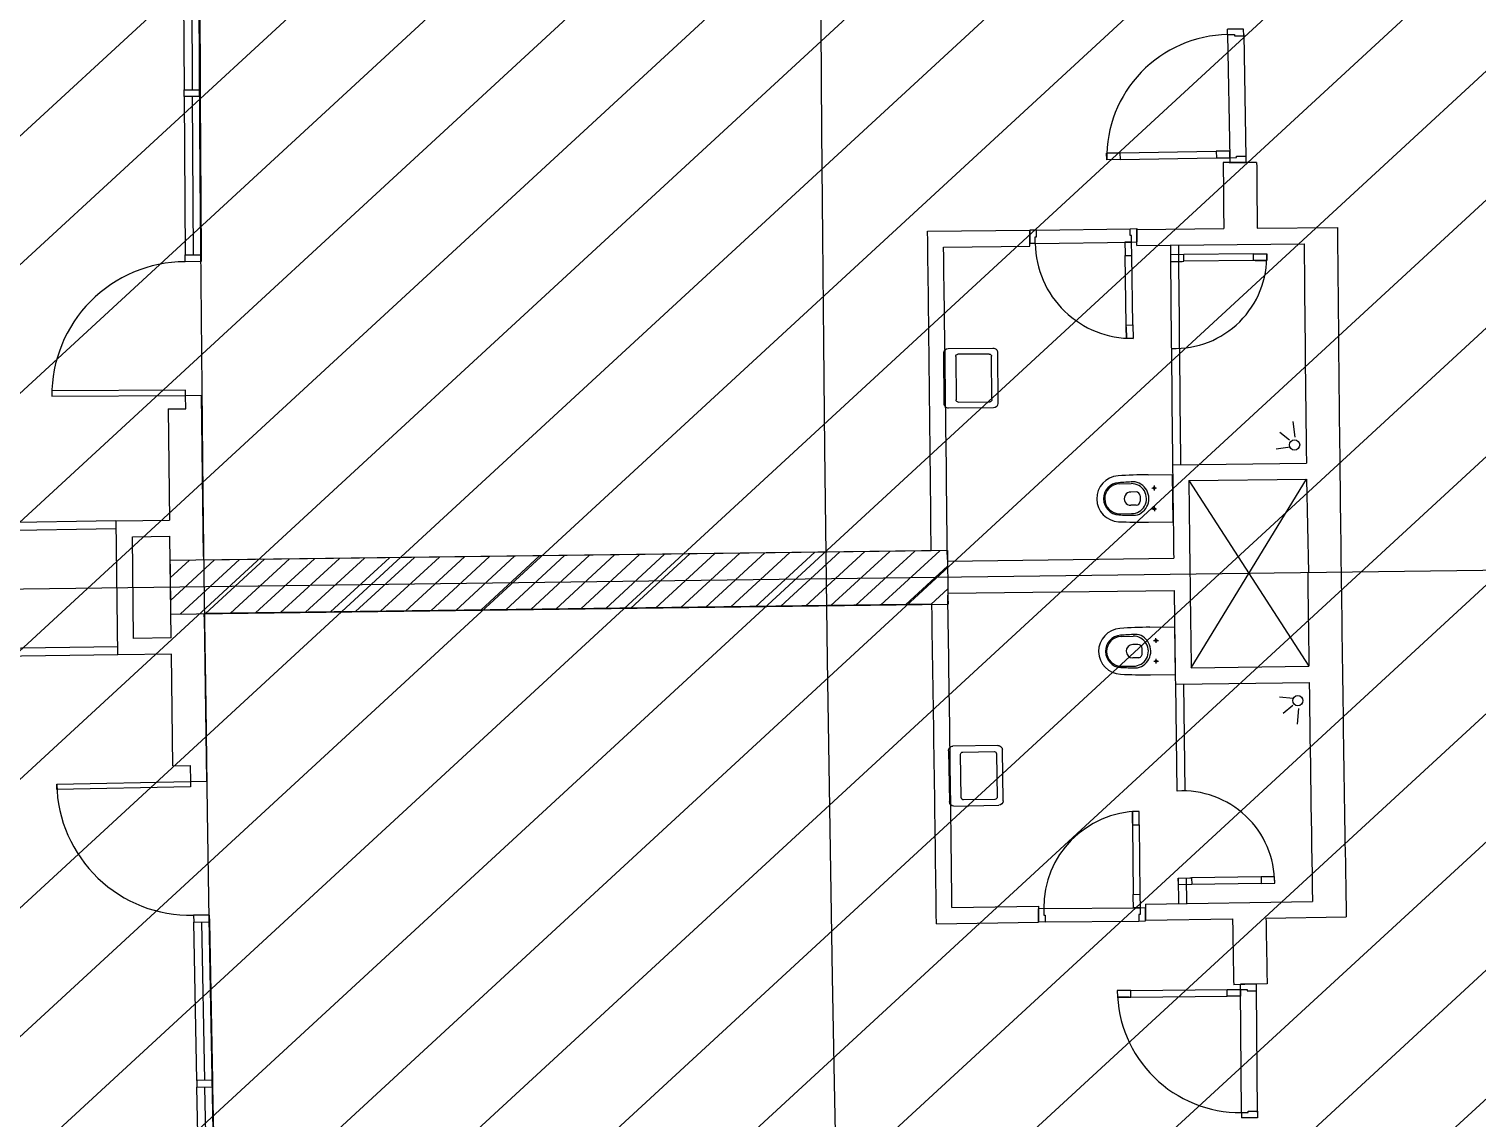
# Model space of a CAD drawing. Extents: x -678889171 to 586587, y -792238163 to 335485.
# Drawn here: x -678785252 to -678774428, y -792058257 to -792050115 of the extents above; entities that cross this region are included whole.
import ezdxf
from ezdxf.enums import TextEntityAlignment as Align

# ---------------------------------------------------------------- set-up
doc = ezdxf.new("R2010")
doc.units = 0
doc.header["$MEASUREMENT"] = 0
for name, color, linetype in [('A-FLOR-PATT', 252, 'Continuous'), ('A-SITE-PATT', 252, 'Continuous'), ('A-WALL', 252, 'Continuous')]:
    doc.layers.add(name, color=color, linetype=linetype)
doc.layers.add('BASEMENT3 LAYOUT$0$HATCH7', color=252, linetype='Continuous', lineweight=15)
doc.styles.add('Ground floor Towers$0$$Bas01-Rname$0$EN-SC', font='swissc.ttf')
doc.styles.add('Ground floor Towers$0$$Bas01-Rname$0$EN-SCL', font='swisscl.ttf')
doc.styles.add('Ground floor Towers$0$04-Ground Floor$0$V2-lower ground$0$LEVEL  FOR LICENSE LOWER GR$0$$LG- LEVEL$0$AR-SR', font='sarb.shx')

# ---------------------------------------------------------------- blocks, each defined once
blk = doc.blocks.new('A$C61C61320')
at = {"layer": 'BASEMENT3 LAYOUT$0$HATCH7'}
h = blk.add_hatch(dxfattribs=at)
h.set_pattern_fill('JIS_WOOD', color=256, scale=1000, style=0)
h.set_pattern_definition([(45, (-95575.72641586163, -175160.5677797335), (-499.9999991609842, 499.9999991609843), [])])
edge = h.paths.add_edge_path()
edge.add_line((-93671.42387769371, -154054.9431899884), (-93352.28011348587, -174711.9075518902))
edge.add_line((-93352.28011348587, -174711.9075518902), (-49398.28305342048, -174321.9428492732))
edge.add_arc((-49194.7644366367, -173977.2776182104), 400.2673467584944, 239.4389137010584, 436.7722825904112)
edge.add_line((-49103.17453308101, -173587.6300358392), (-49353.17453308101, -169321.0603725039))
edge.add_arc((765187.6152318742, -69570.4512780355), 820625.9088071947, 178.5717505264322, 186.9818142228341, ccw=False)
edge.add_line((-55183.34322072996, -49116.28952082794), (-86992.42594180122, -47875.38068783496))
edge.add_line((-86992.42594180116, -47875.38068783496), (-86999.8191618316, -136404.81269691))
edge.add_line((-86999.81916183163, -136404.81269691), (-87007.19406194473, -152784.6622732603))
edge.add_line((-87007.19406194473, -152784.6622732603), (-93671.42387769371, -154054.9431899884))
blk = doc.blocks.new('GR')
at = {"layer": 'A-FLOR-PATT'}
for p, q in [((14439.81617486531, 135435.0388428326), (14494.99547911387, 134248.3209975203)), ((14499.82451562669, 135437.8290895613), (14555.00309669403, 134251.1112249917)), ((14559.6866629558, 135440.6125386391), (14614.86596720436, 134253.8946933267)), ((22389.17500231975, 135023.5344702953), (22269.37609322458, 135016.5903087494)), ((22271.69081373988, 134976.657339051), (22269.37609322458, 135016.5903087494)), ((22271.69081373988, 134976.657339051), (22321.60702586291, 134979.5507396951)), ((22321.60702586291, 134979.5507396951), (22322.18570599173, 134969.5674972705)), ((22392.06840296387, 134973.6182581723), (22389.17500231975, 135023.5344702953)), ((22391.48972283511, 134983.6015005969), (22444.72829468707, 134065.1431975332)), ((22271.69081373988, 134976.657339051), (22324.92938559184, 134058.1990359873)), ((22322.18570599173, 134969.5674972705), (22392.06840296387, 134973.6182581723)), ((14494.99547777887, 134248.3210262309), (14614.86596720436, 134253.8946933267)), ((14497.31783773383, 134198.3750176809), (14494.99547777887, 134248.3210262309)), ((14614.86596720436, 134253.8946933267), (14617.18833912202, 134203.9486853329)), ((14617.18833912202, 134203.9486853329), (14497.31783773383, 134198.3750176809)), ((14497.31783906976, 134198.3749889527), (14552.37450598372, 133014.2943948334)), ((14557.32617983114, 134201.1652356814), (14612.38285937639, 133017.0846277454)), ((14617.18832716025, 134203.9486847592), (14672.2449954092, 133019.8680619292)), ((21403.57768188403, 134054.8766762583), (21503.41010613008, 134060.6634775466)), ((21403.57768188403, 134054.8766762583), (21490.43189097809, 134059.9111933791)), ((21490.43189097809, 134059.9111933791), (21403.57768188403, 134054.8766762583)), ((21406.47108252816, 134004.9604641353), (21403.57768188403, 134054.8766762583)), ((21506.30350677421, 134010.7472654236), (21406.47108252816, 134004.9604641353)), ((21503.41010613008, 134060.6634775466), (22222.20356070166, 134102.3284468221)), ((21503.41010613008, 134060.6634775466), (21506.30350677421, 134010.7472654236)), ((21506.30350677421, 134010.7472654236), (22225.09696134579, 134052.412234699)), ((22235.18177585365, 134103.0807309895), (22222.20356070166, 134102.3284468221)), ((22222.20356070166, 134102.3284468221), (22225.09696134579, 134052.412234699)), ((22225.09696134579, 134052.412234699), (22324.92938559184, 134058.1990359873)), ((22322.03598494771, 134108.1152481103), (22235.18177585365, 134103.0807309895)), ((22527.02337042804, 134029.8443840372), (22276.26476444098, 134019.5104126229)), ((22526.90895459924, 134029.8396688654), (22276.26476444098, 134019.5104126229)), ((22324.92938559184, 134058.1990359873), (22322.03598494771, 134108.1152481103)), ((22324.92938559184, 134058.1990359873), (22374.84559771487, 134061.0924366314)), ((22324.92938559184, 134058.1990359873), (22327.24410610714, 134018.2660662889)), ((22447.04301520231, 134025.2102278348), (22327.24410610714, 134018.2660662889)), ((22374.26691758604, 134071.075679056), (22444.14961455818, 134075.1264399578)), ((22374.84559771487, 134061.0924366314), (22374.26691758604, 134071.075679056)), ((22444.14961455818, 134075.1264399578), (22447.04301520231, 134025.2102278348)), ((20902.41393606585, 133458.1964250036, -6.574195713362945e-08), (21601.3105624531, 133497.4838991411, -6.574195603003884e-08)), ((21601.3105624531, 133497.4838991411, -6.574195603003884e-08), (21651.2317500522, 133500.2901472938, -6.574195595121094e-08)), ((21604.11681060578, 133447.5627115421, -6.57419560284136e-08), (21601.3105624531, 133497.4838991411, -6.574195603003884e-08)), ((21651.2317500522, 133500.2901472938, -6.574195595121094e-08), (21656.84424635756, 133400.4477720957, -6.574195594796045e-08)), ((21651.54765913935, 133494.6703460749, -6.574195595121094e-08), (22301.26149404235, 133526.6091640977, -6.574195595121094e-08)), ((21658.28282140523, 133374.8565303714, -6.57419572122744e-08), (21651.54765913935, 133494.6703460749, -6.574195721617507e-08)), ((22550.95997328356, 133538.8839131651, -6.574195595121094e-08), (23150.23632346222, 133568.3433109267, -6.574195595121094e-08)), ((20090.13519253814, 133417.9139866592, -6.574195595121094e-08), (20852.49274846675, 133455.390176851, -6.574195595121094e-08)), ((20902.41393606586, 133458.1964250037, -6.574195713362945e-08), (20852.49274846676, 133455.390176851, -6.574195721245735e-08)), ((20859.22791073262, 133335.5763611473, -6.574195595121094e-08), (20852.49274846675, 133455.390176851, -6.574195595511163e-08)), ((20852.49274846676, 133455.390176851, -6.574195721245735e-08), (20858.10524477211, 133355.5478016528, -6.574195720920686e-08)), ((20898.04219485139, 133357.792800175, -6.574195714614455e-08), (20858.10524477211, 133355.5478016528, -6.574195720920686e-08)), ((20895.23594669871, 133407.7139877741, -6.574195714776979e-08), (20905.22018421853, 133408.2752374046, -6.57419571320042e-08)), ((20898.04219485139, 133357.792800175, -6.574195714614455e-08), (20895.23594669871, 133407.7139877741, -6.574195714776979e-08)), ((20898.04219485139, 133357.792800175, -6.574195714614455e-08), (21616.90729627828, 133398.2027735735, -6.574195601102278e-08)), ((20905.22018421853, 133408.2752374046, -6.57419571320042e-08), (20902.41393606586, 133458.1964250037, -6.574195713362945e-08)), ((21616.90729627828, 133398.2027735735, -6.574195608702276e-08), (21566.98610867919, 133395.3965254209, -6.574195608702276e-08)), ((21566.98610867919, 133395.3965254209, -6.574195608702276e-08), (21571.86898046485, 133308.5336589984, -6.574195608702276e-08)), ((21614.1010481256, 133448.1239611726, -6.574195601264801e-08), (21604.11681060578, 133447.5627115421, -6.57419560284136e-08)), ((21616.90729627828, 133398.2027735735, -6.574195601102278e-08), (21614.1010481256, 133448.1239611726, -6.574195601264801e-08)), ((21616.90729627828, 133398.2027735735, -6.574195601102278e-08), (21656.84424635756, 133400.4477720957, -6.574195594796045e-08)), ((21622.51979258364, 133298.3603983753, -6.574195608702276e-08), (21616.90729627828, 133398.2027735735, -6.574195608702276e-08)), ((21658.28282140523, 133374.8565303714, -6.574195595121094e-08), (22906.44151289361, 133436.2138713565, -6.574195595121094e-08)), ((20214.24955688835, 133303.8703312533, -6.574195595121094e-08), (20859.22791073262, 133335.5763611473, -6.574195595121094e-08)), ((21571.86898046485, 133308.5336589984, -6.574195608702276e-08), (21572.59860498455, 133295.5541502227, -6.574195608702276e-08)), ((21572.59860498455, 133295.5541502227, -6.574195608702276e-08), (21622.51979258364, 133298.3603983753, -6.574195608702276e-08)), ((21601.78358577239, 132776.3737991921, -6.574195606969766e-08), (21572.59860498455, 133295.5541502227, -6.574195608660019e-08)), ((21651.70477337148, 132779.1800473448, -6.574195599086977e-08), (21622.51979258364, 133298.3603983753, -6.574195600777229e-08)), ((22011.08642950526, 133319.9887107722), (21911.21751114885, 133314.870200607)), ((21911.21751114885, 133314.870200607), (21913.7767662315, 133264.9357414288)), ((21913.7767662315, 133264.9357414288), (22000.66272520158, 133269.3888452726)), ((22000.66272520158, 133269.3888452726), (22013.64568458791, 133270.0542515941)), ((22530.40480495861, 133346.6049636318), (22011.08642950526, 133319.9887107722)), ((22013.64568458791, 133270.0542515941), (22011.08642950526, 133319.9887107722)), ((22532.96406004125, 133296.6705044536), (22013.64568458791, 133270.0542515941)), ((22530.4048049586, 133346.6049636318), (22630.27372331501, 133351.7234737971)), ((22532.96406004125, 133296.6705044536), (22530.4048049586, 133346.6049636318)), ((22632.83297839767, 133301.7890146189), (22532.96406004125, 133296.6705044536)), ((22632.83297839767, 133301.7890146189), (22545.94701942758, 133297.3359107751)), ((22545.94701942758, 133297.3359107751), (22632.83297839767, 133301.7890146189)), ((22630.27372331501, 133351.7234737971), (22632.83297839767, 133301.7890146189)), ((14552.37450598372, 133014.2943948334), (14672.2449954092, 133019.8680619292)), ((14554.69686593867, 132964.3483862833), (14552.37450598372, 133014.2943948334)), ((14674.56736732687, 132969.9220539354), (14554.69686593867, 132964.3483862833)), ((14672.2449954092, 133019.8680619292), (14674.56736732687, 132969.9220539354)), ((21601.7835857724, 132776.3737991921, -6.574195606644719e-08), (21651.70477337149, 132779.1800473448, -6.574195606644719e-08)), ((21607.39608207775, 132676.531423994, -6.574195606644719e-08), (21601.7835857724, 132776.3737991921, -6.574195606644719e-08)), ((21607.39608207775, 132676.531423994, -6.574195606644719e-08), (21602.51321029209, 132763.3942904164, -6.574195606644719e-08)), ((21602.51321029209, 132763.3942904164, -6.574195606644719e-08), (21607.39608207775, 132676.531423994, -6.574195606644719e-08)), ((21651.70477337149, 132779.1800473448, -6.574195606644719e-08), (21657.31726967685, 132679.3376721466, -6.574195606644719e-08)), ((21657.31726967685, 132679.3376721466, -6.574195606644719e-08), (21607.39608207775, 132676.531423994, -6.574195606644719e-08)), ((22898.1731998348, 131989.7806096699), (22879.2142097982, 132105.8435013956)), ((14596.21236395792, 132005.2462552327), (13597.29172695096, 131958.796563439)), ((13597.29172695096, 131958.796563439), (13599.14971463299, 131918.8397382175)), ((13599.14971463299, 131918.8397382175), (14598.07035163993, 131965.2894300113)), ((14598.07035163993, 131965.2894300113), (14596.21236395792, 132005.2462552327)), ((14598.06622379255, 131965.488781454), (14717.9468678872, 131970.932721738)), ((14603.24527471533, 131865.6106493694), (14598.06622379255, 131965.488781454)), ((14780.64306332241, 130766.4420906572), (14717.94686788719, 131970.932721738)), ((22857.28290863988, 131964.887567481), (22781.13348160178, 132020.353127619)), ((14473.31469495452, 131859.6065508604), (14603.24527471533, 131865.6106493694)), ((14473.31469495452, 131859.6065508604), (14516.49680739199, 131027.729971302)), ((22863.11599334099, 131912.9237244526), (22759.94471351368, 131896.0705921791)), ((21990.79706204589, 131747.2769732656), (22989.36937811668, 131800.5959429499)), ((-9155, 129265), (36270, 131690)), ((21810.31577278548, 131665.226013933), (21994.30681419467, 131674.8610067773)), ((22012.87153454527, 131320.3467600138), (21994.30681419467, 131674.8610067773)), ((22116.87570013887, 131633.8380264111), (22995.61839113999, 131680.7586691605)), ((22116.88884898031, 131633.5863561938), (23070.26533747787, 130282.7501450797)), ((22191.50282331672, 130236.0808091662), (22995.69890415669, 131680.7629681692, 3.542664718840158e-08)), ((22995.61839113999, 131680.7586691605), (23039.34933059316, 130982.0983817268)), ((21599.18461370432, 131588.366965023), (21687.53589438447, 131593.4730385193)), ((21726.02264425787, 131532.7366181262), (21686.99004267599, 131530.6926118851)), ((21842.2518231237, 131566.7613782377), (21877.20393195954, 131568.5917027793)), ((21858.81271527082, 131585.1525949263), (21860.64303981242, 131550.2004860906)), ((21731.21030695866, 131433.6723553686), (21692.17770537678, 131431.6283491276)), ((21757.55044429568, 131504.3465173026), (21759.60040778229, 131465.2001554064)), ((21850.35754609368, 131411.973467679), (21885.30965492952, 131413.8037922206)), ((21866.91843824079, 131430.3646843677), (21868.7487627824, 131395.4125755318)), ((21610.87643611433, 131365.0984462035), (21699.27779004904, 131369.2483145003)), ((21828.88049313608, 131310.7117671695), (22012.87153454527, 131320.3467600138)), ((14115.38173746658, 131006.3096484573), (5902.465640182607, 130550.9245651298)), ((14117.4248927664, 131006.420839551), (14516.49685143959, 131027.7291336481)), ((14170.74414009083, 130007.8433223472), (14117.4248927664, 131006.420839551)), ((20334.7143084913, 131037.2051545109), (14531.30129231579, 130727.3307491278)), ((20213.89756332082, 131030.7541200997), (14782.01661996111, 130740.71774448)), ((18734.98025312292, 130551.2172289643), (19158.13028580902, 130974.3812139442)), ((18921.72497751634, 130561.1885010879), (19344.87501020241, 130984.3524860678)), ((19108.46970190972, 130571.1597732115), (19531.61973459573, 130994.3237581914)), ((19295.21442630314, 130581.131045335), (19718.36445898918, 131004.2950303149)), ((19481.95915069649, 130591.1023174586), (19905.10918338259, 131014.2663024386)), ((19668.70387508985, 130601.0735895822), (20091.85390777598, 131024.2375745622)), ((19855.44859948332, 130611.0448617058), (20278.59863216933, 131034.2088466857)), ((20338.35050567788, 130958.0471005971), (22027.5828356998, 131048.2440006557)), ((14118.70348092061, 130946.4016688517), (5902.822683082661, 130490.8522005003)), ((14243.65250824094, 130892.9897772873), (14522.89509124032, 130907.8998278525)), ((14284.17513247634, 130134.0709340905), (14243.65250824094, 130892.9897772873)), ((14563.3325312183, 130148.9765995292), (14522.80990325171, 130907.8955126041)), ((16867.53300918901, 130451.5045077284), (17290.68304187502, 130874.6684927084)), ((17054.27773358239, 130461.475779852), (17477.4277662684, 130884.6397648319)), ((17241.02245797575, 130471.4470519756), (17664.17249066185, 130894.6110369556)), ((17427.76718236916, 130481.4183240992), (17850.91721505523, 130904.5823090791)), ((17614.51190676258, 130491.3895962228), (18037.66193944859, 130914.5535812027)), ((17801.25663115599, 130501.3608683464), (18224.40666384203, 130924.5248533263)), ((17988.00135554938, 130511.33214047), (18411.15138823536, 130934.4961254498)), ((18174.74607994274, 130521.3034125935), (18597.8961126288, 130944.4673975735)), ((18361.49080433615, 130531.2746847172), (18784.64083702216, 130954.4386696971)), ((18548.23552872951, 130541.2459568407), (18971.38556141561, 130964.4099418206)), ((20042.19332387665, 130621.0161338293), (20340.9832815094, 130919.8159432994)), ((14780.64306332241, 130766.4420906572), (14782.01661996112, 130740.71774448)), ((14813.34104086165, 130341.820514369), (15236.49107354766, 130764.9844993489)), ((15000.08576525506, 130351.7917864927), (15423.2357979411, 130774.9557714726)), ((15186.83048964842, 130361.7630586162), (15609.98052233452, 130784.9270435961)), ((15373.57521404183, 130371.7343307397), (15796.72524672784, 130794.8983157196)), ((15560.31993843522, 130381.7056028634), (15983.46997112123, 130804.8695878433)), ((15747.06466282858, 130391.6768749869), (16170.21469551467, 130814.8408599668)), ((15933.80938722199, 130401.6481471105), (16356.95941990803, 130824.8121320904)), ((16120.55411161543, 130411.6194192341), (16543.7041443015, 130834.783404214)), ((16307.29883600882, 130421.5906913577), (16730.44886869483, 130844.7546763376)), ((16494.04356040215, 130431.5619634812), (16917.19359308819, 130854.7259484612)), ((16680.78828479559, 130441.5332356048), (17103.93831748166, 130864.6972205848)), ((20351.71281154662, 130718.4187014045), (22040.37335699622, 130808.5850709112)), ((14538.2578062698, 130597.0670387121), (14676.25690036747, 130735.0706829782)), ((14547.21980710948, 130429.2497253497), (14863.00162476086, 130745.0419551017)), ((14626.59631646826, 130331.8492422454), (15049.74634915427, 130755.0132272253)), ((20228.93804827007, 130630.987405953), (20349.94528234907, 130751.9986299371)), ((14552.63222297342, 130327.8999145951), (20356.04523914881, 130637.7743199782)), ((20235.22996567483, 130631.3233641485), (14803.39981582022, 130341.2897006582)), ((21659.77711882419, 130449.1584906503), (21748.11773909916, 130454.4457956165)), ((21870.75016640943, 130526.4504884696), (22054.72105563622, 130536.4628969237)), ((21921.31328882339, 130411.5284430929), (21919.41126801131, 130446.4767236919)), ((22054.72105563622, 130536.4628969237), (22074.01298101585, 130181.987479419)), ((14804.69223715644, 130317.0848787215), (14803.39981582022, 130341.2897006582)), ((21786.72900158347, 130393.7884540382), (21747.70067516684, 130391.6643813275)), ((21820.4452375311, 130326.3210142355), (21818.31497422158, 130365.4630885065)), ((21902.88813811783, 130428.0515729863), (21937.83641871688, 130429.9535937984)), ((14804.69223715644, 130317.0848787215), (14871.84043091844, 129089.777706097)), ((21671.92692562042, 130225.9144259993), (21760.31958058659, 130230.2456304972)), ((21792.11987199941, 130294.7350415974), (21753.09154558278, 130292.6109688867)), ((21911.31137314273, 130273.2806160477), (21946.25965374179, 130275.1826368597)), ((21929.7365238483, 130256.7574861542), (21927.83450303623, 130291.7057667532)), ((22191.51654841407, 130235.8291767231), (23070.26534131466, 130282.7501452846)), ((14563.41777684728, 130148.9811512366), (14284.17513247634, 130134.0709340905)), ((21890.04209178906, 130171.9750709649), (22074.01298101585, 130181.987479419)), ((22078.23452969548, 130109.6095194496), (23076.81294382696, 130162.928814741)), ((22078.23452969548, 130109.6095194496), (22122.61328198794, 129310.5482111266)), ((22138.14220711261, 130112.936708426), (22182.52095940508, 129313.8754001031)), ((14167.42238491177, 130067.7513013266), (5908.059312283323, 129609.790852625)), ((14170.7441283658, 130007.843321721), (5908.416355183377, 129549.7184879955)), ((14570.56434435749, 130029.1918025496), (14170.74414009083, 130007.8433223472)), ((14614.49574139175, 129194.2062621004), (14570.56434435749, 130029.1918025496)), ((22963.23884657856, 130037.7954150386), (22858.85955052755, 130043.5663425662)), ((22962.97239165576, 129985.5058858651), (22893.16229164297, 129922.2467874218)), ((23006.28096587489, 129965.1086590308), (22999.78894078876, 129847.6868052333)), ((14614.49574139174, 129194.2062621004), (14745.4807689184, 129202.2468905312)), ((14745.4807689184, 129202.2468905312), (14752.06341348579, 129082.4250909936)), ((21845.90912625635, 129147.3375568023, -6.574195606644719e-08), (21795.97295635806, 129144.8119012661, -6.574195606644719e-08)), ((21795.97295635806, 129144.8119012661, -6.574195606644719e-08), (21800.36759699116, 129057.9229656431, -6.574195606644719e-08)), ((21800.36759699116, 129057.9229656431, -6.574195606644719e-08), (21795.97295635806, 129144.8119012661, -6.574195606644719e-08)), ((21795.97295635806, 129144.8119012661, -6.574195606644719e-08), (21801.02426743058, 129044.9395614695, -6.574195606644719e-08)), ((21850.96043732887, 129047.4652170058, -6.574195606644719e-08), (21845.90912625635, 129147.3375568023, -6.574195606644719e-08)), ((13753.92448283855, 129021.6324285744), (14752.10955467079, 129081.8534820138)), ((14754.5183967706, 129041.9260793968), (13756.33332493833, 128981.7050259574)), ((14752.06341348579, 129082.4250909936), (14871.84043091844, 129089.777706097)), ((14752.10955467079, 129081.8534820138), (14754.5183967706, 129041.9260793968)), ((21801.02426743058, 129044.9395614695, -6.574195606644719e-08), (21850.96043732887, 129047.4652170058, -6.574195606644719e-08)), ((21801.02426743058, 129044.9395614695, -6.574195606969766e-08), (21827.29108500772, 128525.6033945274, -6.574195608660019e-08)), ((21850.96043732886, 129047.4652170058, -6.574195599086977e-08), (21877.227254906, 128528.1290500637, -6.574195600777229e-08)), ((13756.33332493833, 128981.7050259574), (13753.92448283855, 129021.6324285744)), ((22877.56347780998, 128701.2312135956), (22777.71734878146, 128695.685898635)), ((22877.56347780998, 128701.2312135956), (22790.69734555516, 128696.4067895799)), ((22790.69734555516, 128696.4067895799), (22877.56347780998, 128701.2312135956)), ((22880.3361352903, 128651.3081490814), (22877.56347780998, 128701.2312135956)), ((22158.67134880465, 128661.3049458791), (22245.53748105947, 128666.1293698948)), ((22161.44400628498, 128611.3818813648), (22158.67134880465, 128661.3049458791)), ((22158.67134880443, 128661.304945879), (22169.28562160659, 128470.1897325379)), ((22261.29013531351, 128616.9271963255), (22161.44400628498, 128611.3818813648)), ((22221.34491924617, 128614.8308677003), (22161.93559719192, 128611.2870105914)), ((22218.57902622157, 128664.6321348554), (22229.18634940357, 128473.6420528505)), ((22245.53748105947, 128666.1293698948), (22258.51747783319, 128666.8502608397)), ((22777.71734878146, 128695.685898635), (22258.51747783319, 128666.8502608397)), ((22258.51747783319, 128666.8502608397), (22261.29013531351, 128616.9271963255)), ((22780.49000626178, 128645.7628341207), (22261.29013531351, 128616.9271963255)), ((22777.71734878146, 128695.685898635), (22780.49000626178, 128645.7628341207)), ((22780.49000626178, 128645.7628341207), (22880.3361352903, 128651.3081490814)), ((21827.29108500772, 128525.6033945274, -6.574195608702276e-08), (21877.227254906, 128528.1290500637, -6.574195608702276e-08)), ((21827.94775544715, 128512.6199903538, -6.574195608702276e-08), (21827.29108500772, 128525.6033945274, -6.574195608702276e-08)), ((21832.34239608024, 128425.7310547308, -6.574195608702276e-08), (21827.94775544715, 128512.6199903538, -6.574195608702276e-08)), ((21877.227254906, 128528.1290500637, -6.574195608702276e-08), (21882.27856597853, 128428.2567102671, -6.574195608702276e-08)), ((21920.93276784869, 128455.8761568395, -6.574195595121094e-08), (23168.52832055317, 128527.7801157206, -6.574195595121094e-08)), ((20477.55101594959, 128372.6882503796, -6.574195595121094e-08), (21122.23837127876, 128409.844180431, -6.574195595121094e-08)), ((21122.23837127876, 128409.844180431, -6.574195595121094e-08), (21128.30009459717, 128289.9944063193, -6.574195595511163e-08)), ((21163.19771944327, 128391.8872705449, -6.574195714614455e-08), (21123.24878352464, 128389.8667461159, -6.574195720920686e-08)), ((21128.30009459717, 128289.9944063194, -6.574195721245735e-08), (21123.24878352464, 128389.8667461159, -6.574195720920686e-08)), ((21163.19771944327, 128391.8872705449, -6.574195714614455e-08), (21882.27856597853, 128428.2567102671, -6.574195601102278e-08)), ((21163.19771944327, 128391.8872705449, -6.574195714614455e-08), (21165.72337497953, 128341.9511006466, -6.574195714776979e-08)), ((21882.27856597853, 128428.2567102671, -6.574195608702276e-08), (21832.34239608024, 128425.7310547308, -6.574195608702276e-08)), ((21884.80422151478, 128378.3205403688, -6.574195601264801e-08), (21874.81698753512, 128377.8154092615, -6.57419560284136e-08)), ((21874.81698753512, 128377.8154092615, -6.57419560284136e-08), (21877.34264307138, 128327.8792393633, -6.574195603003884e-08)), ((21882.27856597852, 128428.2567102671, -6.574195601102278e-08), (21922.22750189715, 128430.2772346961, -6.574195594796045e-08)), ((21882.27856597852, 128428.2567102671, -6.574195601102278e-08), (21884.80422151478, 128378.3205403688, -6.574195601264801e-08)), ((21920.93276784869, 128455.8761568395, -6.57419572122744e-08), (21926.99449116709, 128336.0263827279, -6.574195721617507e-08)), ((21927.27881296968, 128330.4048948996, -6.574195595121094e-08), (21922.22750189715, 128430.2772346961, -6.574195594796045e-08)), ((22826.00101239388, 128387.8397510875, -6.574195595121094e-08), (23425.00698368773, 128422.3628789041, -6.574195595121094e-08)), ((20366.28649581911, 128246.0764920925, -6.574195595121094e-08), (21128.30009459717, 128289.9944063193, -6.574195595121094e-08)), ((21178.23626449545, 128292.5200618556, -6.574195713362945e-08), (21128.30009459717, 128289.9944063194, -6.574195721245735e-08)), ((21165.72337497953, 128341.9511006466, -6.574195714776979e-08), (21175.71060895918, 128342.4562317539, -6.57419571320042e-08)), ((21175.71060895918, 128342.4562317539, -6.57419571320042e-08), (21178.23626449545, 128292.5200618556, -6.574195713362945e-08)), ((21178.23626449544, 128292.5200618556, -6.574195713362945e-08), (21877.34264307138, 128327.8792393633, -6.574195603003884e-08)), ((21877.34264307138, 128327.8792393633, -6.574195603003884e-08), (21927.27881296968, 128330.4048948996, -6.574195595121094e-08)), ((21926.99449116709, 128336.0263827279, -6.574195595121094e-08), (22576.41519102134, 128373.4551144972, -6.574195595121094e-08)), ((14935.18624776791, 128091.0853825545), (14815.40404580512, 128083.8585598017)), ((14815.40404580512, 128083.8585598017), (14818.41521992073, 128033.9493426541)), ((14938.1974099296, 128041.1761646857), (14935.18624776791, 128091.0853825545)), ((14818.41521992073, 128033.9493426541), (14938.1974099296, 128041.1761646857)), ((14889.80177381558, 126850.7409713751), (14818.41521992073, 128033.9493426541)), ((14949.76591255872, 126854.3587749261), (14878.37936975152, 128037.5671612887)), ((15009.58396555536, 126857.9677647172), (14938.1974099296, 128041.1761646857)), ((21837.53156286237, 127807.4172111304), (22556.67481041605, 127842.5311613157)), ((22556.67481041605, 127842.5311613157), (22656.55581702073, 127847.4080988414)), ((22559.11327917892, 127792.5906580134), (22556.67481041605, 127842.5311613157)), ((22854.48132259699, 127897.1218719488), (22604.04806944542, 127880.6946032262)), ((22854.36705521979, 127897.1143765347), (22604.04806944542, 127880.6946032262)), ((22774.46224993595, 127893.2128265142), (22654.60504201044, 127887.3605014833)), ((22656.55581702073, 127847.4080988414), (22654.60504201044, 127887.3605014833)), ((22656.55581702073, 127847.4080988414), (22706.49632032307, 127849.8465676043)), ((22656.55581702073, 127847.4080988414), (22658.99428578359, 127797.4675955391)), ((22701.42364225744, 126928.5028380784), (22656.55581702073, 127847.4080988414)), ((22706.49632032307, 127849.8465676043), (22706.98401407564, 127839.8584669438)), ((22706.98401407564, 127839.8584669438), (22776.90071869882, 127843.2723232118)), ((22776.90071869882, 127843.2723232118), (22774.46224993595, 127893.2128265142)), ((22821.28085018303, 126934.3551631093), (22776.41302494631, 127853.2604238723)), ((21837.53156286236, 127807.4172111305), (21737.65055625769, 127802.5402736047)), ((21737.65055625769, 127802.5402736047), (21740.08902502056, 127752.5997703024)), ((21740.08902502056, 127752.5997703024), (21839.97003162523, 127757.4767078281)), ((21740.08902502056, 127752.5997703024), (21826.98550076663, 127756.8427059498)), ((21826.98550076663, 127756.8427059498), (21740.08902502056, 127752.5997703024)), ((21839.97003162523, 127757.4767078281), (21837.53156286236, 127807.4172111305)), ((21839.97003162523, 127757.4767078281), (22559.11327917892, 127792.5906580134)), ((22572.09781003753, 127793.2246598917), (22559.11327917892, 127792.5906580134)), ((22658.99428578359, 127797.4675955391), (22572.09781003753, 127793.2246598917)), ((22701.42364225744, 126928.5028380784), (22751.36414555978, 126930.9413068413)), ((22701.42364225744, 126928.5028380784), (22703.37441726773, 126888.5504354365)), ((22823.23162519325, 126894.4027604674), (22703.37441726773, 126888.5504354365)), ((22750.87645180721, 126940.9294075017), (22820.79315643038, 126944.3432637697)), ((22751.36414555978, 126930.9413068413), (22750.87645180721, 126940.9294075017)), ((22820.79315643038, 126944.3432637697), (22823.23162519325, 126894.4027604674)), ((15009.58397751019, 126857.9677654209), (14889.80177554741, 126850.7409426681)), ((14889.80177554741, 126850.7409426681), (14892.81294966301, 126800.8317255204)), ((14892.81294966301, 126800.8317255204), (15012.59513967189, 126808.0585475521)), ((14964.35848604543, 125614.988073122), (14892.81294793211, 126800.8317542099)), ((15024.32262478858, 125618.6058766731), (14952.77636555733, 126804.4494998744)), ((15012.59513967189, 126808.0585475521), (15009.58397751019, 126857.9677654209)), ((15084.14067778521, 125622.2148664642), (15012.59513967189, 126808.0585475521))]:
    blk.add_line(p, q, dxfattribs=at)
at = {"layer": 'A-FLOR-PATT', "extrusion": (-4.067700905147358e-17, -2.049318713343455e-18, -1)}
for p, q in [((20266.14278327796, 132133.2098268812, -6.574195708727196e-08), (20247.37259290909, 132512.729945201, -6.574195710151443e-08)), ((20279.20346890471, 132547.8732077323, -6.574195846831901e-08), (20614.07416153984, 132564.4351404108, -6.574197212379787e-08)), ((20338.05160533497, 132489.2405695291, -6.574196074192822e-08), (20354.06147359079, 132165.5322333149, -6.574196072978022e-08)), ((20588.37652817741, 132518.4055536694, -6.574197098416572e-08), (20353.96704333281, 132506.8122007946, -6.574196142533051e-08)), ((20621.95802769891, 132178.7817794576, -6.574197165416333e-08), (20605.9481594431, 132502.4901156718, -6.574197166631132e-08)), ((20649.21742407122, 132532.604264415, -6.574197348808908e-08), (20667.98761444009, 132153.0841460952, -6.57419734738466e-08)), ((20636.15673844441, 132117.9408835638, -6.574197210704203e-08), (20301.28604580928, 132101.3789508854, -6.574195845156315e-08)), ((20371.63310485642, 132149.6167953172, -6.574196141192583e-08), (20606.04258970101, 132161.210148192, -6.574197097076104e-08))]:
    blk.add_line(p, q, dxfattribs=at)
at = {"layer": 'A-FLOR-PATT', "extrusion": (-4.066394968382978e-17, -2.293898139299709e-18, -1)}
for p, q in [((20770.7734462145, 129596.8021875335, -6.574197210704203e-08), (20436.04316231946, 129577.610641386, -6.574195845156315e-08)), ((20404.48928854475, 129542.2184583817, -6.574195708727196e-08), (20426.23970751185, 129162.8574699675, -6.574195710151443e-08)), ((20513.90182103822, 129195.8694059312, -6.574196074192822e-08), (20495.34999309573, 129519.4420136965, -6.574196072978022e-08)), ((20511.12692998303, 129537.1381051986, -6.574196141192583e-08), (20745.43812870956, 129550.5721875018, -6.574197097076104e-08)), ((20763.13422021177, 129534.7952506144, -6.574197165416333e-08), (20781.68604815425, 129211.2226428491, -6.574197166631132e-08)), ((20827.9160481859, 129185.8873253443, -6.574197348808908e-08), (20806.1656292188, 129565.2483137585, -6.57419734738466e-08)), ((20461.63189051603, 129131.3035961925, -6.574195846831901e-08), (20796.36217441107, 129150.49514234, -6.574197212379787e-08)), ((20765.90911126684, 129193.5265513471, -6.574197098416572e-08), (20531.59791254031, 129180.0924690439, -6.574196142533051e-08))]:
    blk.add_line(p, q, dxfattribs=at)
at = {"layer": 'A-FLOR-PATT'}
for centre, radius in [((22895.84597214093, 131931.7328718315), 38.2464158643079), ((21859.72787754162, 131567.6765405085), 7.5), ((21867.8336005116, 131412.8886299498), 7.5), ((21920.36227841735, 130429.0025833924), 7.499999999999999), ((21928.78551344226, 130274.2316264537), 7.499999999999999), ((22997.7856524845, 130022.5785251111), 38.2464158643079)]:
    blk.add_circle(centre, radius, dxfattribs=at)
for centre, radius, start, end in [((632160.654919429, 163506.251165366), 618245.8226879981, 171.0764646735087, 189.9103746877842), ((632160.654919429, 163506.251165366), 613595.8226879981, 171.0737824436527, 189.9862451256833), ((22324.92938559184, 134058.1990359873), 919.9999999997044, 93.31744619257465, 183.3174461933708), ((631561.1681452144, 163478.7686409372), 609995.8226879978, 182.7681270954253, 182.7732002324518), ((631561.1681452144, 163478.7686409373), 609995.8226879977, 182.7681270954253, 182.7732002324518), ((632160.6549196859, 163506.2511656165), 610595.822687998, 182.7679863019565, 182.8142967808532), ((632160.6549196859, 163506.2511656165), 610345.822687998, 182.7681534697887, 182.8142967808532), ((632160.6549196729, 163506.2511658967), 609745.8226879978, 182.8142967790278, 183.0564172128786), ((-749360.145769425, 92328.95424753462), 770546.58359173, 2.8789734766486, 3.056714752730296), ((21616.90729627828, 133398.2027735735, -6.574195601102278e-08), 719.9999999997044, 183.2174141661835, 273.217414166761), ((632162.6893216755, 163506.352887648), 610997.8596310759, 182.8255682803396, 182.9793957158879), ((632162.6893216755, 163506.352887648), 610937.8596310759, 182.8255682803396, 182.9793957158879), ((632162.6893216755, 163506.352887648), 609997.8596310759, 182.8255682803396, 182.9793957158879), ((-533018.922250722, 102860.0140277699), 554070.1857841982, 2.908193488925584, 3.149751434697052), ((21944.93173023385, 133302.887627284, -3.542665264647578e-08), 687.0797532929839, 270.2168386666073, 4.075872185464898), ((14598.07034516897, 131965.2894297104), 999.9999999999948, 92.66232926163497, 182.6623292618771), ((632160.6549194291, 163506.251165366), 610995.8165809597, 182.9795221639752, 183.045168332824), ((21605.63444948189, 131476.7643311147), 171.5000000000087, 96.20580678849493, 269.7894920332238), ((22019.49572039649, 127670.6992898363), 4000.000000000607, 92.99764941083917, 96.20580678847371), ((632160.6549194291, 163506.251165366), 610875.8165809597, 182.9907622086386, 183.0564172130565), ((21605.63444948191, 131476.7643311147), 120.5, 96.20580679151124, 269.7894920302143), ((21605.63444948191, 131476.7643311147), 111.7888557810301, 93.3076079489039, 272.6876908729586), ((22019.49572039786, 127670.699289837), 3949, 94.6219714481867, 96.20580679151124), ((21689.58387402639, 131481.1604805064), 49.59999999999997, 92.99764941094367, 272.9976494109437), ((21694.01335325253, 131481.3924374556), 112.2676204798005, 272.6876908729586, 93.3076079489039), ((21709.33884562982, 131507.1825379477), 100, 59.27955251715791, 94.6219714481867), ((21727.59149386497, 131502.7776676955), 30, 2.997649410943663, 92.99764941094367), ((21694.01335325253, 131481.3924374556), 130, 306.7157463050112, 59.27955251715791), ((21729.64145735156, 131463.6313057994), 30, 272.9976494109437, 2.997649410943663), ((21619.70054552331, 135305.2384912661), 4000.000000000641, 269.7894920332298, 272.9976494108643), ((21619.7005455237, 135305.2384912655), 3949, 269.7894920302143, 271.3733273669879), ((21711.94871741998, 131457.3440963032), 100, 271.3733273669879, 306.7157463050112), ((520960.503257861, 157571.9968456695), 501328.5107903518, 183.0340231989899, 183.0797383576786), ((632160.6549187353, 163506.251183456), 609995.8226879978, 183.0564172158051, 183.1221669346225), ((632160.6549187353, 163506.251183456), 609745.8226879978, 183.0564172158051, 183.2985376471017), ((632160.6549187353, 163506.251183456), 610875.8226879978, 183.0564172158051, 183.1220722185158), ((632160.6549187353, 163506.251183456), 610995.8226879978, 183.0676701453483, 183.133312263067), ((520113.2005678158, 157526.7951611097), 506291.6828941504, 183.034247271631, 183.0795142850708), ((-532851.869934262, 99731.4123388628), 554070.1857841982, 2.963082990229618, 3.204640935063324), ((-749084.421182133, 87165.10840727563), 770546.58359173, 3.056119673113011, 3.233207598421642), ((21666.45588064818, 130337.5693226396), 171.5000000000082, 96.32334239301039, 269.907027637741), ((21666.4558806482, 130337.5693226396), 120.5, 96.32334239602508, 269.9070276347421), ((21666.4558806482, 130337.5693226396), 111.7888557810301, 93.42514355332433, 272.8052264774699), ((22088.12397350353, 126532.3612771481), 4000.000000000653, 93.11518501537051, 96.32334239300502), ((22088.12397350386, 126532.3612771488), 3949, 94.73950705924202, 96.32334239602508), ((21754.82510444868, 130342.3787181215), 112.2676204798005, 272.8052264774699, 93.42514355332433), ((21770.09765923579, 130368.2002027859), 99.99999999999999, 59.39708812119336, 94.73950705924202), ((21754.82510444868, 130342.3787181215), 130, 306.8332819093474, 59.39708812119336), ((21750.39611037481, 130342.1376751071), 49.59999999999996, 93.11518501543753, 273.1151850154375), ((21788.35930513668, 130363.8327849532), 30, 3.115185015448851, 93.11518501543753), ((21790.4895684462, 130324.6907106823), 30, 273.1151850154375, 3.115185015448851), ((21672.66828469462, 134166.0642822857), 3949, 269.9070276347421, 271.4908629780338), ((21772.8097632091, 130318.3672198494), 99.99999999999999, 271.4908629780338, 306.8332819093474), ((21672.66828469329, 134166.0642822863), 4000.000000000627, 269.9070276377598, 273.1151850153943), ((586012.6857931017, 160885.4695738939), 563773.5056457064, 183.1238502950575, 183.2902901773244), ((22193.69054429252, 128626.8864425801, -3.542665270695287e-08), 687.0797532929839, 2.036962241631739, 95.89599575951415), ((21882.27856597853, 128428.2567102671, -6.574195601102278e-08), 719.9999999997043, 92.89542025925215, 182.8954202590334), ((14752.1095482046, 129081.8534816237), 999.9999999999949, 183.4525010865406, 273.4525010868339), ((632160.6549186967, 163506.2511840932), 610345.8226879981, 183.29853764716, 183.3446809590401), ((632160.6549186967, 163506.2511840932), 610595.8226879981, 183.2985376471594, 183.3448481272458), ((22656.55581702073, 127847.4080988414), 919.9999999997043, 182.7953882351506, 272.7953882355874)]:
    blk.add_arc(centre, radius, start, end, dxfattribs=at)
at = {"layer": 'A-FLOR-PATT', "extrusion": (-4.067700905147358e-17, -2.049318713343455e-18, -1)}
for centre, radius, start, end in [((-20280.85966217256, 132514.3861384687, 6.574086193813897e-08), 33.52800000000002, 357.1685898949632, 87.16858989463373), ((-20354.79513996671, 132490.068666163, 6.574086193813896e-08), 16.76400000000001, 357.1685898949632, 87.16858989463373), ((-20589.2046248113, 132501.6620190379, 6.574086193813897e-08), 16.76400000000001, 87.16858989463373, 177.1685898949632), ((-20615.73035480769, 132530.9480711472, 6.574086193813897e-08), 33.52800000000002, 87.16858989463373, 177.1685898949632), ((-20370.80500822252, 132166.3603299488, 6.574086193813897e-08), 16.76400000000001, 267.1685898946337, 357.1685898949632), ((-20605.21449306712, 132177.9536828237, 6.574086193813897e-08), 16.76400000000001, 177.1685898949632, 267.1685898946337), ((-20299.62985254143, 132134.866020149, 6.574086193813897e-08), 33.52800000000002, 267.1685898946337, 357.1685898949632), ((-20634.50054517656, 132151.4279528274, 6.574086193813897e-08), 33.52800000000002, 177.1685898949632, 267.1685898946337)]:
    blk.add_arc(centre, radius, start, end, dxfattribs=at)
at = {"layer": 'A-FLOR-PATT', "extrusion": (-4.066394968382978e-17, -2.293898139299709e-18, -1)}
for centre, radius, start, end in [((-20437.96231693425, 129544.1376129964, 6.574083020349232e-08), 33.52800000000001, 356.7185756757822, 86.71857567578226), ((-20772.69260082929, 129563.3291591438, 6.574083020349232e-08), 33.52800000000001, 86.71857567578226, 176.7185756757823), ((-20512.08650729049, 129520.4015910039, 6.574083020349232e-08), 16.76400000000001, 356.7185756757822, 86.71857567578226), ((-20746.39770601701, 129533.8356733071, 6.574083020349232e-08), 16.76400000000001, 86.71857567578226, 176.7185756757823), ((-20459.71273590135, 129164.7766245821, 6.574083020349232e-08), 33.52800000000001, 266.7185756757822, 356.7185756757822), ((-20530.63833523297, 129196.8289832385, 6.57408302034923e-08), 16.76400000000001, 266.7185756757822, 356.7185756757822), ((-20764.9495339595, 129210.2630655417, 6.574083020349232e-08), 16.76400000000001, 176.7185756757823, 266.7185756757822), ((-20794.4430197964, 129183.9681707296, 6.574083020349232e-08), 33.52800000000001, 176.7185756757823, 266.7185756757822)]:
    blk.add_arc(centre, radius, start, end, dxfattribs=at)
at = {"layer": 'A-FLOR-PATT', "style": 'Ground floor Towers$0$04-Ground Floor$0$V2-lower ground$0$LEVEL  FOR LICENSE LOWER GR$0$$LG- LEVEL$0$AR-SR', "flags": 12}
for tag, p in [('L', (30296.07288644527, 72859.53473235783)), ('P', (30237.50458115668, 72203.99769414036))]:
    blk.add_attdef(tag, text='', height=500, dxfattribs=at).set_placement(p, align=Align.RIGHT)
at = {"layer": 'A-FLOR-PATT'}
for tag, p, height, style in [('N', (85492.25876324323, 56633.4995742733), 250, 'Ground floor Towers$0$$Bas01-Rname$0$EN-SC'), ('N', (89389.48149106537, 56633.4995742733), 250, 'Ground floor Towers$0$$Bas01-Rname$0$EN-SC'), ('N', (94597.61363499537, 56633.4995742733), 250, 'Ground floor Towers$0$$Bas01-Rname$0$EN-SC'), ('AN', (85922.66280553787, 56313.08159666645), 200, 'Ground floor Towers$0$$Bas01-Rname$0$EN-SCL'), ('AN', (89819.88553336001, 56313.08159666645), 200, 'Ground floor Towers$0$$Bas01-Rname$0$EN-SCL'), ('AN', (95028.01767729002, 56313.08159666645), 200, 'Ground floor Towers$0$$Bas01-Rname$0$EN-SCL'), ('SN', (85299.47460008037, 56025.08594095582), 200, 'Ground floor Towers$0$$Bas01-Rname$0$EN-SCL'), ('F', (85927.04975899268, 56008.67972904726), 200, 'Ground floor Towers$0$$Bas01-Rname$0$EN-SCL'), ('SN', (89196.69732790251, 56025.08594095582), 200, 'Ground floor Towers$0$$Bas01-Rname$0$EN-SCL'), ('F', (89824.27248681482, 56008.67972904726), 200, 'Ground floor Towers$0$$Bas01-Rname$0$EN-SCL'), ('SN', (94404.82947183252, 56025.08594095582), 200, 'Ground floor Towers$0$$Bas01-Rname$0$EN-SCL'), ('F', (95032.40463074483, 56008.67972904726), 200, 'Ground floor Towers$0$$Bas01-Rname$0$EN-SCL')]:
    blk.add_attdef(tag, p, '', height=height, dxfattribs=dict(at, style=style))
at = {"layer": 'A-FLOR-PATT', "style": 'Ground floor Towers$0$$Bas01-Rname$0$EN-SCL', "width": 0.8}
for p in [(85305.16036184286, 56295.1433535593), (89202.383089665, 56295.1433535593), (94410.51523359501, 56295.1433535593)]:
    blk.add_attdef('FN', p, '', height=250, dxfattribs=at)

msp = doc.modelspace()

# ---------------------------------------------------------------- block references
at = {"layer": 'A-SITE-PATT', "rotation": 357.6731745000001}
msp.add_blockref('A$C61C61320', (-678706236.4347705, -791940527.995869, -212772), dxfattribs=at)

# ---------------------------------------------------------------- next in the draw order: block references
at = {"layer": 'A-WALL', "rotation": 357.6731745000001}
msp.add_blockref('GR', (-678804025.0995113, -792184118.4910543, -212772), dxfattribs=at)

doc.saveas('drawing.dxf')
